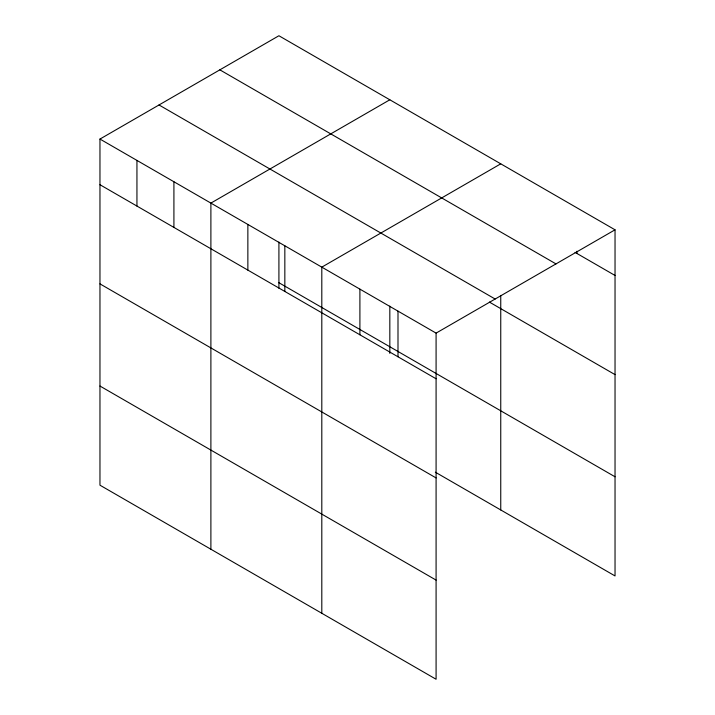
<?xml version="1.0" encoding="UTF-8"?>
<svg xmlns="http://www.w3.org/2000/svg" width="715" height="715" viewBox="0 0 715 715"><rect width="100%" height="100%" fill="white"/><g stroke="black" fill="none" stroke-linecap="round" stroke-linejoin="round"><path stroke-width="1.07" d="M99.966 139.059L436.087 333.119L436.087 679.25L99.966 485.19L99.966 139.059L278.913 35.75L615.034 229.81L615.034 575.941L435.337 472.186M389.827 99.787L210.889 203.105L210.889 549.227M500.75 163.833L321.804 267.142L321.804 613.273M436.087 333.119L615.034 229.81M575.039 252.377L615.034 275.463M219.854 69.847L555.984 263.906M159.016 104.971L495.146 299.031M489.373 302.07L615.034 374.624M278.913 282.72L615.034 476.78M99.966 184.72L436.087 378.78M99.966 283.873L436.087 477.933M99.966 386.037L436.087 580.097M576.942 251.242L576.942 253.476M500.75 295.42L500.75 509.956M397.996 311.132L397.996 356.785M389.827 306.118L389.827 353.371M359.904 289.137L359.904 334.79M284.838 245.799L284.838 291.452M278.913 242.081L278.913 288.234M247.864 224.447L247.864 270.109M173.915 181.753L173.915 227.415M136.94 160.41L136.94 206.063"/></g></svg>
